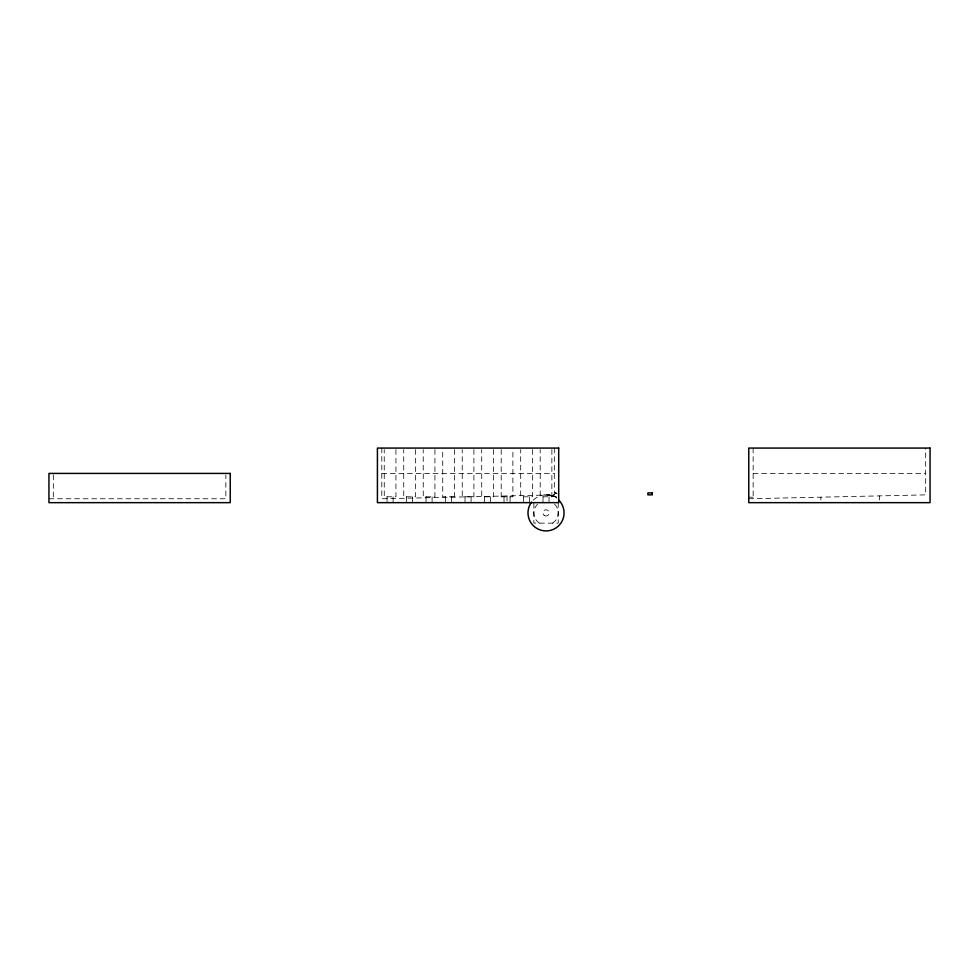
<?xml version="1.0" encoding="UTF-8"?>
<svg xmlns="http://www.w3.org/2000/svg" width="979" height="979" viewBox="0 0 979 979"><rect width="100%" height="100%" fill="white"/><g stroke="black" fill="none" stroke-linecap="round" stroke-linejoin="round"><path stroke-width="0.73" stroke-dasharray="4.89 3.67" d="M554.31 448.076L554.31 494.872L381.798 498.764L381.798 448.076M748.764 498.764L925.669 494.872L925.669 448.076M381.798 473.42L554.31 473.42M753.145 473.42L925.669 473.42M556.757 497.32A23.618 23.618 0 0 0 546.771 494.921L554.31 494.872M454.391 496.806L442.741 496.806L442.716 449.594M501.224 496.806L512.874 496.806L512.898 449.594M748.764 497.197L753.145 497.197M48.95 498.764L225.855 498.764L225.855 474.913M546.771 494.872L556.464 497.197M550.002 495.178L556.072 497.002M554.016 496.182L548.656 494.995A23.386 23.386 0 0 1 557.051 497.479M556.721 493.367A27.461 27.461 0 0 0 555.472 492.914L554.383 492.572A27.681 27.681 0 0 1 556.843 493.416M555.448 492.902L557.124 493.538M879.362 495.912L879.362 499.963M820.891 497.234L820.891 499.951M753.145 448.076L753.145 498.764M558.214 502.655L558.214 523.129L533.849 523.129L533.849 502.655M551.875 449.594L551.875 496.806L540.212 496.806L540.188 449.594M549.048 496.806L549.048 502.655M543.015 496.806L543.015 502.655M532.38 449.594L532.38 496.806L520.718 496.806L520.693 449.594M529.553 496.806L529.553 502.655M523.52 496.806L523.52 502.655M510.071 496.806L510.071 502.655M507.049 495.937L507.049 502.655M504.026 496.806L504.026 502.655M501.199 449.594L501.199 496.806M493.404 449.594L493.404 496.806L481.729 496.806L481.705 449.594M490.577 496.806L490.577 502.655M484.532 496.806L484.532 502.655M473.909 449.594L473.909 496.806L462.235 496.806L462.21 449.594M471.083 496.806L471.083 502.655M465.037 496.806L465.037 502.655M454.415 449.594L454.415 496.806M451.588 496.806L451.588 502.655M445.543 496.806L445.543 502.655M434.921 449.594L434.921 496.806L423.246 496.806L423.222 449.594M432.094 496.806L432.094 502.655M426.049 496.806L426.049 502.655M415.426 449.594L415.426 496.806L403.752 496.806L403.727 449.594M412.6 496.806L412.6 502.655M406.554 496.806L406.554 502.655M395.932 449.594L395.932 496.806L384.257 496.806L384.233 449.594M393.105 496.806L393.105 502.655M387.06 496.806L387.06 502.655M53.331 474.913L53.331 498.764M533.286 500.147A18.026 18.026 0 0 1 556.831 498.458M554.493 504.124A12.189 12.189 0 0 1 552.645 523.129M539.417 523.129A12.189 12.189 0 0 1 537.569 504.124M544.471 515.59A3.121 3.121 0 0 0 549.146 512.898A3.121 3.121 0 0 0 544.471 510.194A3.121 3.121 0 0 0 544.471 515.59"/><path stroke-width="1.47" d="M558.776 500.147A18.026 18.026 0 0 1 559.376 525.025A18.026 18.026 0 0 1 534.546 526.8A18.026 18.026 0 0 1 531.597 502.08M558.703 448.076L377.417 448.076L377.417 502.655L558.703 502.655L558.703 448.076M930.05 448.076L748.764 448.076L748.764 502.655L930.05 502.655L930.05 448.076M230.236 473.42L48.95 473.42L48.95 502.655L230.236 502.655L230.236 473.42M652.271 492.914L647.878 492.914L647.878 494.86L652.271 494.86L652.271 492.914"/></g></svg>
